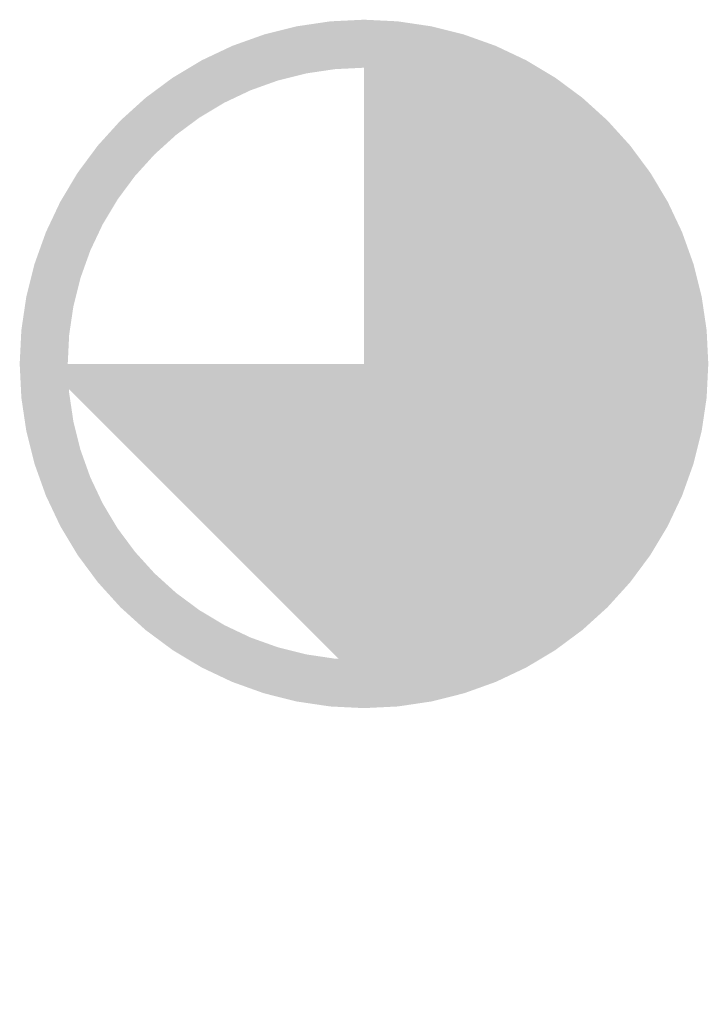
# Model space of a CAD drawing. Extents: x 0 to 4.3, y -1.59 to 4.56.
import ezdxf

# ---------------------------------------------------------------- set-up
doc = ezdxf.new("R2010")
doc.units = 0
doc.header["$MEASUREMENT"] = 0
doc.layers.get('0').update_dxf_attribs({"linetype": 'CONTINUOUS'})

msp = doc.modelspace()

# ---------------------------------------------------------------- linework, layer by layer
for points, const_width in [([(2.15, 0.4142, 1), (2.15, 4.4142, 1), (2.15, 0.4142, 1)], 0.3), ([(2.15, 1.4142, 0.414214), (3.15, 2.4142, 0.414214), (2.15, 3.4142, 0.414214)], 2)]:
    msp.add_lwpolyline(points, format="xyb", dxfattribs=dict(const_width=const_width))
msp.add_lwpolyline([(2.15, 0.4142, 0, 4, 0), (2.15, 2.4142, 4, 4, 0)], format="xyseb")

doc.saveas('drawing.dxf')
